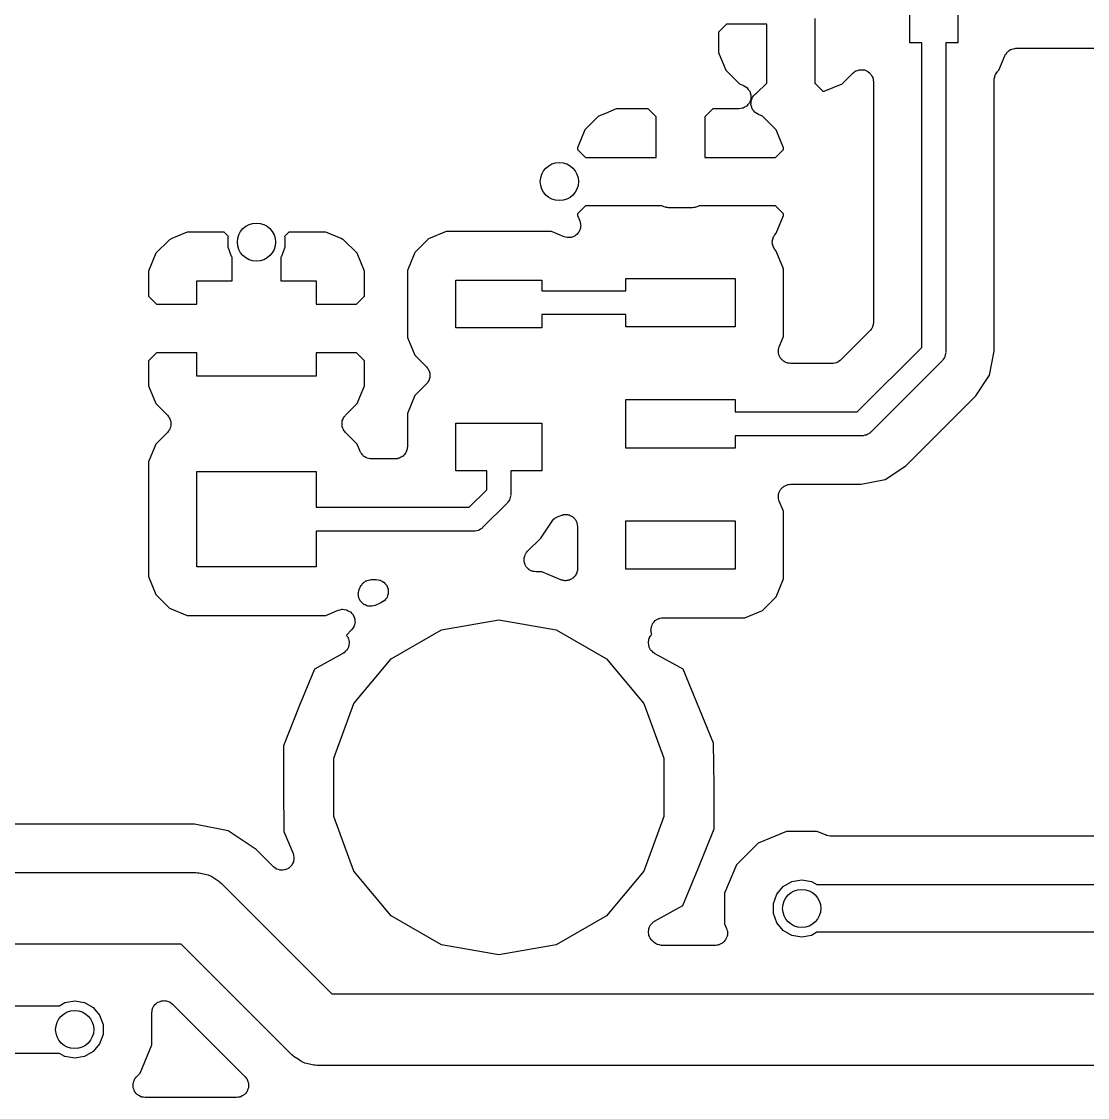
# Model space of a CAD drawing. Extents: x 99.6 to 135.3, y -116.3 to -28.5.
# Drawn here: x 116.28 to 127.46, y -112.47 to -101.19 of the extents above; entities that cross this region are included whole.
import ezdxf

# ---------------------------------------------------------------- set-up
doc = ezdxf.new("R2010")
doc.units = 0
doc.header["$MEASUREMENT"] = 0
doc.layers.add('BLACK', color=7, linetype='CONTINUOUS')

msp = doc.modelspace()

# ---------------------------------------------------------------- linework, layer by layer
at = {"layer": 'Black'}
for p, q in [((126.095, -100.515), (126.095, -101.415)), ((125.595, -101.415), (125.595, -100.692)), ((124.597, -101.161), (124.597, -101.839)), ((123.671, -101.219), (123.587, -101.303)), ((124.093, -101.219), (123.671, -101.219)), ((124.093, -101.839), (124.093, -101.219)), ((123.587, -101.303), (123.587, -101.516)), ((123.587, -101.516), (123.664, -101.703)), ((125.72, -101.415), (125.595, -101.415)), ((125.72, -104.608), (125.72, -101.415)), ((126.095, -101.415), (125.97, -101.415)), ((125.97, -101.415), (125.97, -104.66)), ((126.605, -101.526), (126.612, -101.514)), ((126.612, -101.514), (126.619, -101.509)), ((126.619, -101.509), (126.624, -101.503)), ((126.624, -101.503), (126.636, -101.496)), ((126.636, -101.496), (126.647, -101.487)), ((126.647, -101.487), (126.655, -101.485)), ((126.655, -101.485), (126.662, -101.481)), ((126.662, -101.481), (126.676, -101.478)), ((126.676, -101.478), (126.689, -101.474)), ((126.689, -101.474), (126.697, -101.474)), ((126.697, -101.474), (126.706, -101.473)), ((126.706, -101.473), (129.26, -101.473)), ((126.526, -101.703), (126.588, -101.551)), ((126.588, -101.551), (126.593, -101.544)), ((126.593, -101.544), (126.596, -101.536)), ((126.596, -101.536), (126.605, -101.526)), ((123.664, -101.703), (123.682, -101.721)), ((123.682, -101.721), (123.682, -101.721)), ((123.682, -101.721), (123.746, -101.784)), ((124.883, -101.846), (124.995, -101.733)), ((124.995, -101.733), (125.009, -101.724)), ((125.009, -101.724), (125.021, -101.713)), ((125.021, -101.713), (125.027, -101.711)), ((125.027, -101.711), (125.031, -101.708)), ((125.031, -101.708), (125.047, -101.704)), ((125.047, -101.704), (125.063, -101.698)), ((125.063, -101.698), (125.069, -101.698)), ((125.069, -101.698), (125.074, -101.697)), ((125.074, -101.697), (125.09, -101.698)), ((125.09, -101.698), (125.107, -101.698)), ((125.107, -101.698), (125.112, -101.7)), ((125.112, -101.7), (125.118, -101.7)), ((125.118, -101.7), (125.133, -101.707)), ((125.133, -101.707), (125.148, -101.713)), ((125.148, -101.713), (125.153, -101.717)), ((125.153, -101.717), (125.158, -101.719)), ((125.158, -101.719), (125.17, -101.731)), ((125.17, -101.731), (125.182, -101.741)), ((125.182, -101.741), (125.185, -101.746)), ((126.49, -101.749), (126.499, -101.736)), ((126.499, -101.736), (126.508, -101.721)), ((126.508, -101.721), (126.512, -101.718)), ((126.512, -101.718), (126.515, -101.713)), ((126.515, -101.713), (126.526, -101.703)), ((123.746, -101.784), (123.807, -101.846)), ((123.807, -101.846), (123.807, -101.846)), ((123.807, -101.846), (123.807, -101.846)), ((123.807, -101.846), (123.851, -101.864)), ((123.988, -101.943), (124.093, -101.839)), ((124.597, -101.839), (124.681, -101.923)), ((124.696, -101.923), (124.883, -101.846)), ((125.185, -101.746), (125.189, -101.75)), ((125.189, -101.75), (125.196, -101.765)), ((125.196, -101.765), (125.204, -101.78)), ((125.204, -101.78), (125.205, -101.785)), ((125.205, -101.785), (125.208, -101.79)), ((125.208, -101.79), (125.209, -101.807)), ((125.209, -101.807), (125.212, -101.823)), ((125.212, -101.823), (125.212, -104.345)), ((126.478, -101.792), (126.483, -101.776)), ((126.479, -101.798), (126.478, -101.792)), ((126.478, -101.803), (126.479, -101.798)), ((126.478, -104.647), (126.478, -101.803)), ((126.483, -101.776), (126.486, -101.76)), ((126.486, -101.76), (126.488, -101.755)), ((126.488, -101.755), (126.49, -101.749)), ((123.851, -101.864), (123.867, -101.874)), ((123.867, -101.874), (123.867, -101.874)), ((123.867, -101.874), (123.884, -101.884)), ((123.884, -101.884), (123.886, -101.886)), ((123.886, -101.886), (123.886, -101.886)), ((123.886, -101.886), (123.888, -101.887)), ((123.888, -101.887), (123.9, -101.903)), ((123.9, -101.903), (123.912, -101.917)), ((123.912, -101.917), (123.913, -101.92)), ((123.913, -101.92), (123.913, -101.92)), ((123.913, -101.92), (123.915, -101.922)), ((123.915, -101.922), (123.921, -101.941)), ((123.921, -101.941), (123.927, -101.959)), ((123.927, -101.959), (123.927, -101.962)), ((123.927, -101.962), (123.928, -101.964)), ((123.928, -101.964), (123.927, -101.984)), ((123.928, -101.964), (123.928, -101.964)), ((123.947, -101.982), (123.96, -101.968)), ((123.96, -101.968), (123.973, -101.953)), ((123.973, -101.953), (123.975, -101.951)), ((123.975, -101.951), (123.977, -101.949)), ((123.977, -101.949), (123.988, -101.943)), ((124.681, -101.923), (124.696, -101.923)), ((123.879, -102.082), (123.862, -102.091)), ((123.881, -102.08), (123.879, -102.082)), ((123.879, -102.082), (123.879, -102.082)), ((123.884, -102.078), (123.881, -102.08)), ((123.881, -102.08), (123.881, -102.08)), ((123.896, -102.063), (123.884, -102.078)), ((123.884, -102.078), (123.884, -102.078)), ((123.909, -102.049), (123.896, -102.063)), ((123.91, -102.047), (123.909, -102.049)), ((123.909, -102.049), (123.909, -102.049)), ((123.912, -102.044), (123.91, -102.047)), ((123.91, -102.047), (123.91, -102.047)), ((123.919, -102.026), (123.912, -102.044)), ((123.912, -102.044), (123.912, -102.044)), ((123.926, -102.008), (123.919, -102.026)), ((123.919, -102.026), (123.919, -102.026)), ((123.927, -102.003), (123.926, -102.006)), ((123.926, -102.006), (123.926, -102.008)), ((123.926, -102.008), (123.926, -102.008)), ((123.927, -101.984), (123.927, -102.003)), ((123.927, -102.003), (123.927, -102.003)), ((123.928, -102.067), (123.929, -102.047)), ((123.929, -102.069), (123.928, -102.067)), ((123.929, -102.028), (123.93, -102.025)), ((123.929, -102.047), (123.929, -102.028)), ((123.929, -102.072), (123.929, -102.069)), ((123.936, -102.09), (123.929, -102.072)), ((123.93, -102.023), (123.938, -102.005)), ((123.93, -102.025), (123.93, -102.023)), ((123.938, -102.005), (123.944, -101.986)), ((123.944, -101.986), (123.946, -101.984)), ((123.946, -101.984), (123.947, -101.982)), ((122.331, -102.185), (122.188, -102.328)), ((122.403, -102.155), (122.331, -102.185)), ((122.517, -102.108), (122.403, -102.155)), ((122.403, -102.155), (122.403, -102.155)), ((122.852, -102.108), (122.517, -102.108)), ((122.936, -102.192), (122.852, -102.108)), ((122.936, -102.616), (122.936, -102.192)), ((123.528, -102.108), (123.444, -102.192)), ((123.444, -102.192), (123.444, -102.616)), ((123.802, -102.108), (123.528, -102.108)), ((123.821, -102.105), (123.802, -102.108)), ((123.84, -102.102), (123.821, -102.105)), ((123.821, -102.105), (123.821, -102.105)), ((123.821, -102.105), (123.821, -102.105)), ((123.843, -102.101), (123.84, -102.102)), ((123.84, -102.102), (123.84, -102.102)), ((123.846, -102.1), (123.843, -102.101)), ((123.843, -102.101), (123.843, -102.101)), ((123.862, -102.091), (123.846, -102.1)), ((123.846, -102.1), (123.846, -102.1)), ((123.862, -102.091), (123.862, -102.091)), ((123.942, -102.109), (123.936, -102.09)), ((123.943, -102.111), (123.942, -102.109)), ((123.944, -102.114), (123.943, -102.111)), ((123.957, -102.128), (123.944, -102.114)), ((123.969, -102.144), (123.957, -102.128)), ((123.971, -102.145), (123.969, -102.144)), ((123.973, -102.147), (123.971, -102.145)), ((123.989, -102.157), (123.973, -102.147)), ((124.006, -102.167), (123.989, -102.157)), ((124.049, -102.185), (124.006, -102.167)), ((124.192, -102.328), (124.049, -102.185)), ((122.188, -102.328), (122.11, -102.515)), ((124.269, -102.515), (124.192, -102.328)), ((122.11, -102.515), (122.11, -102.532)), ((122.11, -102.532), (122.195, -102.616)), ((124.185, -102.616), (124.269, -102.532)), ((124.269, -102.532), (124.269, -102.515)), ((122.195, -102.616), (122.936, -102.616)), ((123.444, -102.616), (124.185, -102.616)), ((122.195, -103.124), (122.11, -103.208)), ((122.11, -103.208), (122.11, -103.225)), ((122.996, -103.124), (122.195, -103.124)), ((122.999, -103.127), (122.996, -103.124)), ((123.01, -103.131), (122.999, -103.127)), ((123.02, -103.136), (123.01, -103.131)), ((123.031, -103.138), (123.02, -103.136)), ((123.041, -103.142), (123.031, -103.138)), ((123.052, -103.142), (123.041, -103.142)), ((123.063, -103.144), (123.052, -103.142)), ((123.317, -103.144), (123.063, -103.144)), ((123.328, -103.142), (123.317, -103.144)), ((123.339, -103.142), (123.328, -103.142)), ((123.349, -103.138), (123.339, -103.142)), ((123.36, -103.136), (123.349, -103.138)), ((123.37, -103.131), (123.36, -103.136)), ((123.38, -103.127), (123.37, -103.131)), ((123.384, -103.124), (123.38, -103.127)), ((124.185, -103.124), (123.384, -103.124)), ((124.269, -103.208), (124.185, -103.124)), ((124.269, -103.225), (124.269, -103.208)), ((122.11, -103.225), (122.134, -103.283)), ((122.134, -103.283), (122.138, -103.299)), ((122.138, -103.299), (122.143, -103.315)), ((122.143, -103.315), (122.143, -103.321)), ((122.143, -103.321), (122.144, -103.326)), ((124.192, -103.412), (124.269, -103.225)), ((118.019, -103.402), (117.859, -103.468)), ((118.407, -103.402), (118.019, -103.402)), ((118.451, -103.446), (118.407, -103.402)), ((119.083, -103.402), (119.039, -103.446)), ((119.471, -103.402), (119.083, -103.402)), ((119.632, -103.468), (119.471, -103.402)), ((120.734, -103.394), (120.547, -103.471)), ((121.836, -103.394), (120.734, -103.394)), ((121.969, -103.449), (121.836, -103.394)), ((122.09, -103.435), (122.085, -103.439)), ((122.094, -103.432), (122.09, -103.435)), ((122.106, -103.42), (122.094, -103.432)), ((122.118, -103.409), (122.106, -103.42)), ((122.12, -103.404), (122.118, -103.409)), ((122.124, -103.4), (122.12, -103.404)), ((122.131, -103.384), (122.124, -103.4)), ((122.138, -103.37), (122.131, -103.384)), ((122.139, -103.364), (122.138, -103.37)), ((122.141, -103.359), (122.139, -103.364)), ((122.142, -103.342), (122.141, -103.359)), ((122.144, -103.326), (122.142, -103.342)), ((124.17, -103.442), (124.174, -103.432)), ((124.174, -103.432), (124.182, -103.424)), ((124.182, -103.424), (124.189, -103.415)), ((124.189, -103.415), (124.192, -103.412)), ((124.192, -103.412), (124.192, -103.412)), ((124.192, -103.412), (124.192, -103.412)), ((117.832, -103.479), (117.689, -103.622)), ((117.859, -103.468), (117.832, -103.479)), ((117.832, -103.479), (117.832, -103.479)), ((117.832, -103.479), (117.832, -103.479)), ((118.448, -103.453), (118.451, -103.446)), ((118.448, -103.557), (118.448, -103.453)), ((119.039, -103.446), (119.042, -103.453)), ((119.042, -103.453), (119.042, -103.557)), ((119.651, -103.477), (119.632, -103.468)), ((119.658, -103.479), (119.651, -103.477)), ((119.801, -103.622), (119.658, -103.479)), ((120.547, -103.471), (120.404, -103.614)), ((121.985, -103.452), (121.969, -103.449)), ((122.001, -103.457), (121.985, -103.452)), ((122.006, -103.457), (122.001, -103.457)), ((122.012, -103.458), (122.006, -103.457)), ((122.028, -103.456), (122.012, -103.458)), ((122.045, -103.456), (122.028, -103.456)), ((122.05, -103.453), (122.045, -103.456)), ((122.055, -103.453), (122.05, -103.453)), ((122.07, -103.445), (122.055, -103.453)), ((122.085, -103.439), (122.07, -103.445)), ((124.152, -103.494), (124.155, -103.483)), ((124.153, -103.505), (124.152, -103.494)), ((124.152, -103.494), (124.152, -103.494)), ((124.152, -103.516), (124.153, -103.505)), ((124.155, -103.527), (124.152, -103.516)), ((124.153, -103.505), (124.153, -103.505)), ((124.155, -103.483), (124.156, -103.472)), ((124.155, -103.483), (124.155, -103.483)), ((124.156, -103.538), (124.155, -103.527)), ((124.155, -103.527), (124.155, -103.527)), ((124.156, -103.472), (124.161, -103.462)), ((124.161, -103.548), (124.156, -103.538)), ((124.156, -103.538), (124.156, -103.538)), ((124.156, -103.538), (124.156, -103.538)), ((124.161, -103.46), (124.163, -103.451)), ((124.161, -103.462), (124.161, -103.46)), ((124.163, -103.559), (124.161, -103.548)), ((124.161, -103.548), (124.161, -103.548)), ((124.163, -103.451), (124.17, -103.442)), ((124.163, -103.451), (124.163, -103.451)), ((124.163, -103.451), (124.163, -103.451)), ((124.17, -103.442), (124.17, -103.442)), ((117.689, -103.622), (117.612, -103.809)), ((117.689, -103.622), (117.689, -103.622)), ((118.484, -103.656), (118.448, -103.557)), ((118.491, -103.664), (118.484, -103.656)), ((119.006, -103.656), (118.999, -103.664)), ((119.042, -103.557), (119.006, -103.656)), ((119.878, -103.809), (119.801, -103.622)), ((120.404, -103.614), (120.327, -103.801)), ((124.17, -103.568), (124.163, -103.559)), ((124.174, -103.578), (124.17, -103.568)), ((124.17, -103.568), (124.17, -103.568)), ((124.182, -103.586), (124.174, -103.578)), ((124.174, -103.578), (124.174, -103.578)), ((124.174, -103.578), (124.174, -103.578)), ((124.189, -103.595), (124.182, -103.586)), ((124.192, -103.598), (124.189, -103.595)), ((124.269, -103.785), (124.192, -103.598)), ((118.491, -103.91), (118.491, -103.664)), ((118.999, -103.664), (118.999, -103.91)), ((117.612, -103.809), (117.612, -104.072)), ((119.878, -104.072), (119.878, -103.809)), ((120.327, -103.801), (120.327, -104.503)), ((122.618, -104.015), (122.618, -103.886)), ((122.618, -103.886), (123.761, -103.886)), ((123.761, -103.886), (123.761, -104.394)), ((124.269, -104.495), (124.269, -103.785)), ((118.12, -104.156), (118.12, -103.91)), ((118.12, -103.91), (118.491, -103.91)), ((118.999, -103.91), (119.37, -103.91)), ((119.37, -103.91), (119.37, -104.156)), ((120.835, -104.402), (120.835, -103.902)), ((120.835, -103.902), (121.735, -103.902)), ((121.735, -103.902), (121.735, -104.015)), ((117.612, -104.072), (117.696, -104.156)), ((119.794, -104.156), (119.878, -104.072)), ((121.735, -104.015), (122.618, -104.015)), ((117.696, -104.156), (118.12, -104.156)), ((119.37, -104.156), (119.794, -104.156)), ((122.618, -104.265), (121.735, -104.265)), ((121.735, -104.265), (121.735, -104.402)), ((122.618, -104.394), (122.618, -104.265)), ((121.735, -104.402), (120.835, -104.402)), ((123.761, -104.394), (122.618, -104.394)), ((125.175, -104.435), (124.87, -104.74)), ((125.178, -104.43), (125.175, -104.435)), ((125.182, -104.427), (125.178, -104.43)), ((125.188, -104.417), (125.182, -104.427)), ((125.195, -104.409), (125.188, -104.417)), ((125.197, -104.403), (125.195, -104.409)), ((125.2, -104.399), (125.197, -104.403)), ((125.202, -104.393), (125.2, -104.399)), ((125.204, -104.389), (125.202, -104.393)), ((125.206, -104.378), (125.204, -104.389)), ((125.21, -104.367), (125.206, -104.378)), ((125.212, -104.356), (125.21, -104.362)), ((125.21, -104.362), (125.21, -104.367)), ((125.212, -104.345), (125.211, -104.351)), ((125.211, -104.351), (125.212, -104.356)), ((120.327, -104.503), (120.404, -104.69)), ((124.225, -104.601), (124.269, -104.495)), ((117.696, -104.664), (117.612, -104.748)), ((118.12, -104.664), (117.696, -104.664)), ((118.12, -104.91), (118.12, -104.664)), ((119.37, -104.664), (119.37, -104.91)), ((119.794, -104.664), (119.37, -104.664)), ((119.878, -104.748), (119.794, -104.664)), ((124.216, -104.644), (124.218, -104.636)), ((124.218, -104.658), (124.216, -104.644)), ((124.218, -104.628), (124.222, -104.615)), ((124.218, -104.636), (124.218, -104.628)), ((124.218, -104.672), (124.218, -104.658)), ((124.221, -104.68), (124.218, -104.672)), ((124.222, -104.615), (124.225, -104.601)), ((125.043, -105.285), (125.72, -104.608)), ((125.97, -104.671), (125.965, -104.687)), ((125.97, -104.66), (125.969, -104.665)), ((125.969, -104.665), (125.97, -104.671)), ((126.428, -104.901), (126.478, -104.647)), ((117.612, -104.748), (117.612, -105.011)), ((119.878, -105.011), (119.878, -104.748)), ((120.404, -104.69), (120.527, -104.812)), ((124.222, -104.688), (124.221, -104.68)), ((124.228, -104.7), (124.222, -104.688)), ((124.233, -104.713), (124.228, -104.7)), ((124.238, -104.72), (124.233, -104.713)), ((124.242, -104.727), (124.238, -104.72)), ((124.252, -104.737), (124.242, -104.727)), ((124.261, -104.747), (124.252, -104.737)), ((124.268, -104.751), (124.261, -104.747)), ((124.275, -104.757), (124.268, -104.751)), ((124.287, -104.762), (124.275, -104.757)), ((124.299, -104.769), (124.287, -104.762)), ((124.308, -104.771), (124.299, -104.769)), ((124.315, -104.774), (124.308, -104.771)), ((124.329, -104.775), (124.315, -104.774)), ((124.343, -104.777), (124.329, -104.775)), ((124.78, -104.777), (124.343, -104.777)), ((124.786, -104.776), (124.78, -104.777)), ((124.791, -104.777), (124.786, -104.776)), ((124.807, -104.772), (124.791, -104.777)), ((124.824, -104.769), (124.807, -104.772)), ((124.828, -104.767), (124.824, -104.769)), ((124.834, -104.765), (124.828, -104.767)), ((124.847, -104.756), (124.834, -104.765)), ((124.862, -104.747), (124.847, -104.756)), ((124.865, -104.743), (124.862, -104.747)), ((124.87, -104.74), (124.865, -104.743)), ((125.933, -104.748), (125.183, -105.498)), ((125.937, -104.744), (125.933, -104.748)), ((125.941, -104.74), (125.937, -104.744)), ((125.949, -104.726), (125.941, -104.74)), ((125.958, -104.713), (125.949, -104.726)), ((125.96, -104.708), (125.958, -104.713)), ((125.962, -104.703), (125.96, -104.708)), ((125.965, -104.687), (125.962, -104.703)), ((120.527, -104.812), (120.533, -104.821)), ((120.533, -104.821), (120.541, -104.829)), ((120.541, -104.829), (120.546, -104.839)), ((120.546, -104.839), (120.552, -104.848)), ((120.552, -104.848), (120.555, -104.859)), ((120.555, -104.859), (120.56, -104.869)), ((120.56, -104.869), (120.561, -104.88)), ((120.561, -104.88), (120.563, -104.891)), ((120.563, -104.891), (120.563, -104.902)), ((120.563, -104.902), (120.563, -104.913)), ((126.284, -105.116), (126.428, -104.901)), ((117.612, -105.011), (117.689, -105.198)), ((119.37, -104.91), (118.12, -104.91)), ((119.801, -105.198), (119.878, -105.011)), ((120.527, -104.992), (120.404, -105.114)), ((120.533, -104.983), (120.527, -104.992)), ((120.541, -104.975), (120.533, -104.983)), ((120.546, -104.965), (120.541, -104.975)), ((120.552, -104.956), (120.546, -104.965)), ((120.555, -104.945), (120.552, -104.956)), ((120.56, -104.935), (120.555, -104.945)), ((120.561, -104.924), (120.56, -104.935)), ((120.563, -104.913), (120.561, -104.924)), ((120.404, -105.114), (120.327, -105.301)), ((125.551, -105.849), (126.284, -105.116)), ((117.689, -105.198), (117.812, -105.32)), ((119.678, -105.32), (119.801, -105.198)), ((119.801, -105.198), (119.801, -105.198)), ((119.801, -105.198), (119.801, -105.198)), ((122.618, -105.664), (122.618, -105.156)), ((122.618, -105.156), (123.761, -105.156)), ((123.761, -105.156), (123.761, -105.285)), ((117.812, -105.32), (117.818, -105.329)), ((117.818, -105.329), (117.826, -105.337)), ((117.826, -105.337), (117.831, -105.347)), ((117.831, -105.347), (117.837, -105.356)), ((119.653, -105.356), (119.659, -105.347)), ((119.659, -105.347), (119.664, -105.337)), ((119.659, -105.347), (119.659, -105.347)), ((119.659, -105.347), (119.659, -105.347)), ((119.664, -105.337), (119.672, -105.329)), ((119.672, -105.329), (119.674, -105.327)), ((119.672, -105.329), (119.672, -105.329)), ((119.672, -105.329), (119.672, -105.329)), ((119.674, -105.327), (119.678, -105.32)), ((120.327, -105.301), (120.327, -105.65)), ((123.761, -105.285), (125.043, -105.285)), ((117.837, -105.464), (117.831, -105.473)), ((117.837, -105.356), (117.84, -105.367)), ((117.84, -105.453), (117.837, -105.464)), ((117.84, -105.367), (117.845, -105.377)), ((117.845, -105.443), (117.84, -105.453)), ((117.845, -105.377), (117.846, -105.388)), ((117.846, -105.432), (117.845, -105.443)), ((117.846, -105.388), (117.848, -105.399)), ((117.848, -105.421), (117.846, -105.432)), ((117.848, -105.399), (117.848, -105.41)), ((117.848, -105.41), (117.848, -105.421)), ((119.642, -105.399), (119.644, -105.388)), ((119.642, -105.407), (119.642, -105.399)), ((119.642, -105.399), (119.642, -105.399)), ((119.642, -105.41), (119.642, -105.407)), ((119.642, -105.421), (119.642, -105.41)), ((119.642, -105.41), (119.642, -105.41)), ((119.644, -105.432), (119.642, -105.421)), ((119.642, -105.421), (119.642, -105.421)), ((119.644, -105.388), (119.645, -105.377)), ((119.644, -105.388), (119.644, -105.388)), ((119.645, -105.443), (119.644, -105.432)), ((119.644, -105.432), (119.644, -105.432)), ((119.645, -105.377), (119.65, -105.367)), ((119.65, -105.453), (119.645, -105.443)), ((119.645, -105.443), (119.645, -105.443)), ((119.65, -105.367), (119.653, -105.356)), ((119.65, -105.367), (119.65, -105.367)), ((119.653, -105.464), (119.65, -105.453)), ((119.65, -105.453), (119.65, -105.453)), ((119.65, -105.453), (119.65, -105.453)), ((119.657, -105.47), (119.653, -105.464)), ((119.653, -105.464), (119.653, -105.464)), ((120.835, -105.902), (120.835, -105.402)), ((120.835, -105.402), (121.735, -105.402)), ((121.735, -105.402), (121.735, -105.902)), ((117.812, -105.5), (117.689, -105.622)), ((117.818, -105.491), (117.812, -105.5)), ((117.826, -105.483), (117.818, -105.491)), ((117.831, -105.473), (117.826, -105.483)), ((119.659, -105.473), (119.657, -105.47)), ((119.664, -105.483), (119.659, -105.473)), ((119.672, -105.491), (119.664, -105.483)), ((119.664, -105.483), (119.664, -105.483)), ((119.678, -105.5), (119.672, -105.491)), ((119.801, -105.622), (119.678, -105.5)), ((125.095, -105.535), (123.761, -105.535)), ((123.761, -105.535), (123.761, -105.664)), ((125.1, -105.534), (125.095, -105.535)), ((125.106, -105.535), (125.1, -105.534)), ((125.122, -105.53), (125.106, -105.535)), ((125.138, -105.527), (125.122, -105.53)), ((125.143, -105.525), (125.138, -105.527)), ((125.148, -105.523), (125.143, -105.525)), ((125.161, -105.514), (125.148, -105.523)), ((125.175, -105.506), (125.161, -105.514)), ((125.179, -105.502), (125.175, -105.506)), ((125.183, -105.498), (125.179, -105.502)), ((117.689, -105.622), (117.612, -105.809)), ((119.832, -105.699), (119.801, -105.622)), ((120.319, -105.693), (120.314, -105.703)), ((120.321, -105.682), (120.319, -105.693)), ((120.325, -105.672), (120.321, -105.682)), ((120.327, -105.65), (120.325, -105.661)), ((120.325, -105.661), (120.325, -105.672)), ((123.761, -105.664), (122.618, -105.664)), ((119.837, -105.706), (119.832, -105.699)), ((119.84, -105.713), (119.837, -105.706)), ((119.849, -105.724), (119.84, -105.713)), ((119.856, -105.736), (119.849, -105.724)), ((119.863, -105.741), (119.856, -105.736)), ((119.868, -105.747), (119.863, -105.741)), ((119.88, -105.754), (119.868, -105.747)), ((119.891, -105.763), (119.88, -105.754)), ((119.899, -105.765), (119.891, -105.763)), ((119.906, -105.769), (119.899, -105.765)), ((119.92, -105.772), (119.906, -105.769)), ((119.933, -105.776), (119.92, -105.772)), ((119.941, -105.776), (119.933, -105.776)), ((119.95, -105.777), (119.941, -105.776)), ((120.2, -105.777), (119.95, -105.777)), ((120.211, -105.775), (120.2, -105.777)), ((120.222, -105.775), (120.211, -105.775)), ((120.232, -105.771), (120.222, -105.775)), ((120.243, -105.769), (120.232, -105.771)), ((120.253, -105.764), (120.243, -105.769)), ((120.263, -105.76), (120.253, -105.764)), ((120.272, -105.753), (120.263, -105.76)), ((120.282, -105.747), (120.272, -105.753)), ((120.289, -105.739), (120.282, -105.747)), ((120.297, -105.732), (120.289, -105.739)), ((120.303, -105.722), (120.297, -105.732)), ((120.31, -105.713), (120.303, -105.722)), ((120.314, -105.703), (120.31, -105.713)), ((117.612, -105.809), (117.612, -107.011)), ((118.12, -106.91), (118.12, -105.91)), ((118.12, -105.91), (119.37, -105.91)), ((119.37, -105.91), (119.37, -106.285)), ((121.16, -105.902), (120.835, -105.902)), ((121.16, -106.1), (121.16, -105.902)), ((121.735, -105.902), (121.41, -105.902)), ((121.41, -105.902), (121.41, -106.152)), ((125.336, -105.993), (125.551, -105.849)), ((125.082, -106.043), (125.336, -105.993)), ((120.975, -106.285), (121.16, -106.1)), ((124.218, -106.148), (124.221, -106.14)), ((124.221, -106.14), (124.222, -106.132)), ((124.222, -106.132), (124.228, -106.12)), ((124.228, -106.12), (124.233, -106.106)), ((124.233, -106.106), (124.238, -106.1)), ((124.238, -106.1), (124.242, -106.093)), ((124.242, -106.093), (124.252, -106.083)), ((124.252, -106.083), (124.261, -106.073)), ((124.261, -106.073), (124.268, -106.069)), ((124.268, -106.069), (124.275, -106.063)), ((124.275, -106.063), (124.287, -106.058)), ((124.287, -106.058), (124.299, -106.051)), ((124.299, -106.051), (124.308, -106.049)), ((124.308, -106.049), (124.315, -106.046)), ((124.315, -106.046), (124.329, -106.045)), ((124.329, -106.045), (124.343, -106.043)), ((124.343, -106.043), (125.082, -106.043)), ((121.373, -106.24), (121.115, -106.498)), ((121.377, -106.236), (121.373, -106.24)), ((121.381, -106.232), (121.377, -106.236)), ((121.389, -106.218), (121.381, -106.232)), ((121.398, -106.205), (121.389, -106.218)), ((121.4, -106.2), (121.398, -106.205)), ((121.402, -106.195), (121.4, -106.2)), ((121.405, -106.179), (121.402, -106.195)), ((121.41, -106.163), (121.405, -106.179)), ((121.41, -106.152), (121.409, -106.157)), ((121.409, -106.157), (121.41, -106.163)), ((124.216, -106.176), (124.218, -106.162)), ((124.218, -106.184), (124.216, -106.176)), ((124.218, -106.162), (124.218, -106.148)), ((124.218, -106.192), (124.218, -106.184)), ((124.222, -106.205), (124.218, -106.192)), ((124.225, -106.219), (124.222, -106.205)), ((124.269, -106.325), (124.225, -106.219)), ((119.37, -106.285), (120.975, -106.285)), ((121.9, -106.384), (121.935, -106.369)), ((121.935, -106.369), (121.948, -106.366)), ((121.948, -106.366), (121.961, -106.361)), ((121.961, -106.361), (121.97, -106.361)), ((121.97, -106.361), (121.978, -106.36)), ((121.978, -106.36), (121.992, -106.361)), ((121.992, -106.361), (122.006, -106.361)), ((122.006, -106.361), (122.013, -106.364)), ((122.013, -106.364), (122.022, -106.365)), ((122.022, -106.365), (122.034, -106.372)), ((124.269, -107.035), (124.269, -106.325)), ((121.724, -106.608), (121.843, -106.43)), ((121.843, -106.43), (121.853, -106.419)), ((121.853, -106.419), (121.863, -106.407)), ((121.863, -106.407), (121.868, -106.404)), ((121.868, -106.404), (121.873, -106.399)), ((121.873, -106.399), (121.887, -106.392)), ((121.887, -106.392), (121.9, -106.384)), ((122.034, -106.372), (122.047, -106.376)), ((122.047, -106.376), (122.053, -106.382)), ((122.053, -106.382), (122.061, -106.386)), ((122.061, -106.386), (122.07, -106.396)), ((122.07, -106.396), (122.081, -106.405)), ((122.081, -106.405), (122.085, -106.412)), ((122.085, -106.412), (122.091, -106.418)), ((122.091, -106.418), (122.096, -106.431)), ((122.096, -106.431), (122.103, -106.443)), ((122.103, -106.443), (122.104, -106.451)), ((122.104, -106.451), (122.107, -106.459)), ((122.107, -106.459), (122.108, -106.473)), ((122.108, -106.473), (122.11, -106.486)), ((122.618, -106.934), (122.618, -106.426)), ((122.618, -106.426), (123.761, -106.426)), ((123.761, -106.426), (123.761, -106.934)), ((121.027, -106.535), (119.37, -106.535)), ((119.37, -106.535), (119.37, -106.91)), ((121.032, -106.534), (121.027, -106.535)), ((121.038, -106.535), (121.032, -106.534)), ((121.054, -106.53), (121.038, -106.535)), ((121.07, -106.527), (121.054, -106.53)), ((121.075, -106.525), (121.07, -106.527)), ((121.08, -106.523), (121.075, -106.525)), ((121.093, -106.514), (121.08, -106.523)), ((121.107, -106.506), (121.093, -106.514)), ((121.111, -106.502), (121.107, -106.506)), ((121.115, -106.498), (121.111, -106.502)), ((122.11, -106.486), (122.11, -106.928)), ((121.587, -106.746), (121.724, -106.608)), ((121.55, -106.824), (121.551, -106.819)), ((121.551, -106.813), (121.557, -106.798)), ((121.551, -106.819), (121.551, -106.813)), ((121.557, -106.798), (121.561, -106.782)), ((121.561, -106.782), (121.565, -106.777)), ((121.565, -106.777), (121.567, -106.772)), ((121.567, -106.772), (121.577, -106.759)), ((121.577, -106.759), (121.587, -106.746)), ((119.37, -106.91), (118.12, -106.91)), ((121.551, -106.841), (121.55, -106.824)), ((121.551, -106.857), (121.551, -106.841)), ((121.553, -106.863), (121.551, -106.857)), ((121.554, -106.868), (121.553, -106.863)), ((121.561, -106.883), (121.554, -106.868)), ((121.566, -106.899), (121.561, -106.883)), ((121.57, -106.903), (121.566, -106.899)), ((121.572, -106.908), (121.57, -106.903)), ((121.584, -106.92), (121.572, -106.908)), ((121.595, -106.933), (121.584, -106.92)), ((121.6, -106.935), (121.595, -106.933)), ((122.11, -106.928), (122.109, -106.939)), ((123.761, -106.934), (122.618, -106.934)), ((117.612, -107.011), (117.689, -107.198)), ((119.92, -107.048), (119.933, -107.044)), ((119.933, -107.044), (119.941, -107.044)), ((119.941, -107.044), (119.95, -107.043)), ((119.95, -107.043), (120.001, -107.043)), ((120.001, -107.043), (120.02, -107.046)), ((120.02, -107.046), (120.039, -107.049)), ((121.604, -106.939), (121.6, -106.935)), ((121.619, -106.946), (121.604, -106.939)), ((121.633, -106.955), (121.619, -106.946)), ((121.638, -106.956), (121.633, -106.955)), ((121.644, -106.958), (121.638, -106.956)), ((121.66, -106.959), (121.644, -106.958)), ((121.676, -106.962), (121.66, -106.959)), ((121.736, -106.962), (121.676, -106.962)), ((121.935, -107.045), (121.736, -106.962)), ((121.938, -107.046), (121.935, -107.045)), ((121.94, -107.047), (121.938, -107.046)), ((121.951, -107.049), (121.94, -107.047)), ((122.024, -107.047), (122.022, -107.049)), ((122.027, -107.047), (122.024, -107.047)), ((122.037, -107.041), (122.027, -107.047)), ((122.047, -107.038), (122.037, -107.041)), ((122.053, -107.032), (122.047, -107.038)), ((122.061, -107.028), (122.053, -107.032)), ((122.063, -107.026), (122.061, -107.028)), ((122.065, -107.025), (122.063, -107.026)), ((122.072, -107.016), (122.065, -107.025)), ((122.081, -107.009), (122.072, -107.016)), ((122.085, -107.002), (122.081, -107.009)), ((122.091, -106.996), (122.085, -107.002)), ((122.092, -106.993), (122.091, -106.996)), ((122.093, -106.991), (122.092, -106.993)), ((122.097, -106.981), (122.093, -106.991)), ((122.103, -106.971), (122.097, -106.981)), ((122.104, -106.963), (122.103, -106.971)), ((122.107, -106.955), (122.104, -106.963)), ((122.108, -106.952), (122.107, -106.955)), ((122.109, -106.95), (122.108, -106.952)), ((122.109, -106.939), (122.109, -106.95)), ((124.192, -107.222), (124.269, -107.035)), ((119.818, -107.163), (119.822, -107.147)), ((119.822, -107.147), (119.832, -107.121)), ((119.832, -107.121), (119.837, -107.114)), ((119.837, -107.114), (119.84, -107.106)), ((119.84, -107.106), (119.849, -107.096)), ((119.849, -107.096), (119.856, -107.084)), ((119.856, -107.084), (119.863, -107.079)), ((119.863, -107.079), (119.868, -107.073)), ((119.868, -107.073), (119.88, -107.066)), ((119.88, -107.066), (119.891, -107.057)), ((119.891, -107.057), (119.899, -107.055)), ((119.899, -107.055), (119.906, -107.051)), ((119.906, -107.051), (119.92, -107.048)), ((120.039, -107.049), (120.042, -107.05)), ((120.042, -107.05), (120.044, -107.051)), ((120.044, -107.051), (120.061, -107.06)), ((120.061, -107.06), (120.078, -107.069)), ((120.078, -107.069), (120.08, -107.071)), ((120.08, -107.071), (120.083, -107.073)), ((120.083, -107.073), (120.095, -107.088)), ((120.095, -107.088), (120.108, -107.102)), ((120.108, -107.102), (120.109, -107.104)), ((120.109, -107.104), (120.111, -107.106)), ((120.111, -107.106), (120.118, -107.125)), ((120.118, -107.125), (120.125, -107.143)), ((120.125, -107.143), (120.125, -107.145)), ((120.125, -107.145), (120.126, -107.148)), ((120.126, -107.148), (120.126, -107.167)), ((121.961, -107.053), (121.951, -107.049)), ((121.97, -107.053), (121.961, -107.053)), ((121.978, -107.054), (121.97, -107.053)), ((121.981, -107.054), (121.978, -107.054)), ((121.983, -107.055), (121.981, -107.054)), ((121.994, -107.053), (121.983, -107.055)), ((122.006, -107.053), (121.994, -107.053)), ((122.013, -107.05), (122.006, -107.053)), ((122.022, -107.049), (122.013, -107.05)), ((117.689, -107.198), (117.832, -107.341)), ((119.812, -107.19), (119.813, -107.185)), ((119.814, -107.206), (119.812, -107.19)), ((119.813, -107.179), (119.818, -107.163)), ((119.813, -107.185), (119.813, -107.179)), ((119.815, -107.223), (119.814, -107.206)), ((119.817, -107.228), (119.815, -107.223)), ((119.818, -107.234), (119.817, -107.228)), ((119.826, -107.248), (119.818, -107.234)), ((119.832, -107.264), (119.826, -107.248)), ((119.836, -107.268), (119.832, -107.264)), ((119.838, -107.273), (119.836, -107.268)), ((120.083, -107.267), (120.066, -107.277)), ((120.084, -107.265), (120.083, -107.267)), ((120.087, -107.264), (120.084, -107.265)), ((120.098, -107.248), (120.087, -107.264)), ((120.111, -107.233), (120.098, -107.248)), ((120.112, -107.231), (120.111, -107.233)), ((120.114, -107.229), (120.112, -107.231)), ((120.119, -107.21), (120.114, -107.229)), ((120.126, -107.192), (120.119, -107.21)), ((120.126, -107.167), (120.127, -107.187)), ((120.127, -107.187), (120.126, -107.189)), ((120.126, -107.189), (120.126, -107.192)), ((124.049, -107.365), (124.192, -107.222)), ((117.832, -107.341), (118.019, -107.418)), ((119.496, -107.408), (119.603, -107.363)), ((119.603, -107.363), (119.622, -107.359)), ((119.622, -107.359), (119.64, -107.354)), ((119.64, -107.354), (119.643, -107.354)), ((119.643, -107.354), (119.646, -107.354)), ((119.646, -107.354), (119.665, -107.356)), ((119.665, -107.356), (119.684, -107.358)), ((119.684, -107.358), (119.687, -107.359)), ((119.687, -107.359), (119.69, -107.36)), ((119.69, -107.36), (119.707, -107.369)), ((119.707, -107.369), (119.724, -107.377)), ((119.724, -107.377), (119.726, -107.379)), ((119.726, -107.379), (119.729, -107.38)), ((119.729, -107.38), (119.742, -107.394)), ((119.85, -107.284), (119.838, -107.273)), ((119.862, -107.296), (119.85, -107.284)), ((119.867, -107.299), (119.862, -107.296)), ((119.871, -107.303), (119.867, -107.299)), ((119.886, -107.309), (119.871, -107.303)), ((119.901, -107.317), (119.886, -107.309)), ((119.906, -107.317), (119.901, -107.317)), ((119.912, -107.32), (119.906, -107.317)), ((119.928, -107.32), (119.912, -107.32)), ((119.944, -107.322), (119.928, -107.32)), ((119.95, -107.321), (119.944, -107.322)), ((119.956, -107.321), (119.95, -107.321)), ((119.971, -107.317), (119.956, -107.321)), ((119.988, -107.313), (119.971, -107.317)), ((120.049, -107.287), (119.988, -107.313)), ((120.066, -107.277), (120.049, -107.287)), ((123.863, -107.442), (124.049, -107.365)), ((118.019, -107.418), (119.471, -107.418)), ((119.471, -107.418), (119.496, -107.408)), ((119.496, -107.408), (119.496, -107.408)), ((119.742, -107.394), (119.756, -107.408)), ((119.756, -107.408), (119.757, -107.41)), ((119.757, -107.41), (119.759, -107.412)), ((119.759, -107.412), (119.766, -107.43)), ((119.766, -107.43), (119.774, -107.448)), ((119.777, -107.497), (119.772, -107.516)), ((119.774, -107.448), (119.774, -107.451)), ((119.774, -107.451), (119.775, -107.453)), ((119.775, -107.453), (119.776, -107.473)), ((119.776, -107.473), (119.778, -107.492)), ((119.778, -107.492), (119.777, -107.495)), ((119.777, -107.495), (119.777, -107.497)), ((120.684, -107.569), (121.285, -107.463)), ((121.285, -107.463), (121.886, -107.569)), ((122.9, -107.501), (122.903, -107.496)), ((122.903, -107.496), (122.915, -107.484)), ((122.915, -107.484), (122.925, -107.472)), ((122.925, -107.472), (122.93, -107.469)), ((122.93, -107.469), (122.934, -107.465)), ((122.934, -107.465), (122.949, -107.458)), ((122.949, -107.458), (122.963, -107.45)), ((122.963, -107.45), (122.969, -107.449)), ((122.969, -107.449), (122.974, -107.446)), ((122.974, -107.446), (122.991, -107.445)), ((122.991, -107.445), (123.007, -107.442)), ((123.007, -107.442), (123.863, -107.442)), ((119.741, -107.571), (119.688, -107.624)), ((119.752, -107.555), (119.741, -107.571)), ((119.764, -107.539), (119.752, -107.555)), ((119.765, -107.537), (119.764, -107.539)), ((119.767, -107.535), (119.765, -107.537)), ((119.772, -107.516), (119.767, -107.535)), ((120.156, -107.874), (120.684, -107.569)), ((121.886, -107.569), (122.414, -107.874)), ((122.88, -107.58), (122.882, -107.563)), ((122.882, -107.585), (122.88, -107.58)), ((122.882, -107.547), (122.884, -107.542)), ((122.882, -107.563), (122.882, -107.547)), ((122.882, -107.591), (122.882, -107.585)), ((122.887, -107.607), (122.882, -107.591)), ((122.884, -107.536), (122.891, -107.521)), ((122.884, -107.542), (122.884, -107.536)), ((122.89, -107.615), (122.887, -107.607)), ((122.891, -107.521), (122.897, -107.505)), ((122.897, -107.505), (122.9, -107.501)), ((119.688, -107.624), (119.689, -107.625)), ((119.689, -107.625), (119.697, -107.639)), ((119.697, -107.639), (119.706, -107.651)), ((119.706, -107.651), (119.707, -107.658)), ((119.707, -107.658), (119.711, -107.664)), ((119.711, -107.664), (119.713, -107.679)), ((119.713, -107.679), (119.717, -107.694)), ((119.714, -107.723), (119.713, -107.738)), ((119.717, -107.708), (119.714, -107.723)), ((119.717, -107.694), (119.716, -107.701)), ((119.716, -107.701), (119.717, -107.708)), ((122.853, -107.694), (122.857, -107.679)), ((122.854, -107.701), (122.853, -107.694)), ((122.853, -107.708), (122.854, -107.701)), ((122.856, -107.723), (122.853, -107.708)), ((122.857, -107.738), (122.856, -107.723)), ((122.857, -107.679), (122.859, -107.664)), ((122.859, -107.664), (122.863, -107.658)), ((122.863, -107.658), (122.864, -107.651)), ((122.864, -107.651), (122.873, -107.639)), ((122.873, -107.639), (122.881, -107.625)), ((122.881, -107.625), (122.886, -107.621)), ((122.886, -107.621), (122.89, -107.615)), ((122.89, -107.615), (122.89, -107.615)), ((119.652, -107.816), (119.355, -107.98)), ((119.657, -107.812), (119.652, -107.816)), ((119.663, -107.809), (119.657, -107.812)), ((119.674, -107.798), (119.663, -107.809)), ((119.686, -107.789), (119.674, -107.798)), ((119.69, -107.783), (119.686, -107.789)), ((119.695, -107.778), (119.69, -107.783)), ((119.701, -107.764), (119.695, -107.778)), ((119.709, -107.751), (119.701, -107.764)), ((119.71, -107.744), (119.709, -107.751)), ((119.713, -107.738), (119.71, -107.744)), ((122.86, -107.744), (122.857, -107.738)), ((122.861, -107.751), (122.86, -107.744)), ((122.869, -107.764), (122.861, -107.751)), ((122.875, -107.778), (122.869, -107.764)), ((122.88, -107.783), (122.875, -107.778)), ((122.884, -107.789), (122.88, -107.783)), ((122.896, -107.798), (122.884, -107.789)), ((122.907, -107.809), (122.896, -107.798)), ((122.913, -107.812), (122.907, -107.809)), ((122.918, -107.816), (122.913, -107.812)), ((123.216, -107.981), (122.918, -107.816)), ((119.764, -108.342), (120.156, -107.874)), ((122.414, -107.874), (122.806, -108.342)), ((119.355, -107.98), (119.194, -108.368)), ((123.537, -108.758), (123.216, -107.981)), ((119.194, -108.368), (119.027, -108.785)), ((119.555, -108.915), (119.764, -108.342)), ((122.806, -108.342), (123.015, -108.915)), ((119.027, -108.785), (119.027, -109.234)), ((123.543, -109.206), (123.537, -108.758)), ((119.555, -109.525), (119.555, -108.915)), ((123.015, -108.915), (123.015, -109.525)), ((119.027, -109.234), (119.033, -109.682)), ((123.543, -109.655), (123.543, -109.206)), ((119.764, -110.098), (119.555, -109.525)), ((123.015, -109.525), (122.806, -110.098)), ((118.097, -109.607), (108.368, -109.607)), ((118.447, -109.677), (118.097, -109.607)), ((118.743, -109.874), (118.447, -109.677)), ((119.033, -109.682), (119.129, -109.915)), ((123.376, -110.072), (123.543, -109.655)), ((124.3, -109.682), (124.003, -109.805)), ((124.621, -109.682), (124.3, -109.682)), ((124.718, -109.722), (124.621, -109.682)), ((124.721, -109.723), (124.718, -109.722)), ((124.723, -109.724), (124.721, -109.723)), ((124.742, -109.728), (124.723, -109.724)), ((124.761, -109.732), (124.742, -109.728)), ((124.764, -109.732), (124.761, -109.732)), ((124.767, -109.732), (124.764, -109.732)), ((131.078, -109.732), (124.767, -109.732)), ((124.003, -109.805), (123.775, -110.032)), ((124.003, -109.805), (124.003, -109.805)), ((118.922, -110.053), (118.743, -109.874)), ((119.129, -109.915), (119.133, -109.933)), ((119.133, -109.933), (119.138, -109.952)), ((119.136, -109.977), (119.134, -109.996)), ((119.138, -109.958), (119.136, -109.977)), ((119.138, -109.952), (119.138, -109.955)), ((119.138, -109.955), (119.138, -109.958)), ((118.937, -110.064), (118.922, -110.053)), ((118.953, -110.076), (118.937, -110.064)), ((118.955, -110.077), (118.953, -110.076)), ((118.958, -110.078), (118.955, -110.077)), ((118.976, -110.083), (118.958, -110.078)), ((118.995, -110.089), (118.976, -110.083)), ((118.998, -110.089), (118.995, -110.089)), ((119, -110.09), (118.998, -110.089)), ((119.02, -110.088), (119, -110.09)), ((119.039, -110.087), (119.02, -110.088)), ((119.041, -110.086), (119.039, -110.087)), ((119.044, -110.086), (119.041, -110.086)), ((119.062, -110.078), (119.044, -110.086)), ((119.08, -110.07), (119.062, -110.078)), ((119.082, -110.068), (119.08, -110.07)), ((119.084, -110.067), (119.082, -110.068)), ((119.098, -110.054), (119.084, -110.067)), ((119.112, -110.041), (119.098, -110.054)), ((119.113, -110.038), (119.112, -110.041)), ((119.116, -110.036), (119.113, -110.038)), ((119.124, -110.018), (119.116, -110.036)), ((119.133, -110.001), (119.124, -110.018)), ((119.134, -109.996), (119.133, -109.999)), ((119.133, -109.999), (119.133, -110.001)), ((123.215, -110.46), (123.376, -110.072)), ((123.775, -110.032), (123.652, -110.329)), ((123.775, -110.032), (123.775, -110.032)), ((108.105, -110.115), (118.11, -110.115)), ((118.11, -110.115), (118.126, -110.118)), ((118.126, -110.118), (118.143, -110.116)), ((118.143, -110.116), (118.19, -110.129)), ((118.19, -110.129), (118.238, -110.138)), ((118.238, -110.138), (118.253, -110.146)), ((118.253, -110.146), (118.268, -110.15)), ((118.268, -110.15), (118.309, -110.178)), ((118.309, -110.178), (118.351, -110.203)), ((118.351, -110.203), (118.362, -110.215)), ((120.156, -110.566), (119.764, -110.098)), ((122.806, -110.098), (122.414, -110.566)), ((124.357, -110.207), (124.46, -110.189)), ((124.46, -110.189), (124.563, -110.207)), ((118.362, -110.215), (118.375, -110.225)), ((118.375, -110.225), (119.535, -111.385)), ((124.199, -110.339), (124.266, -110.259)), ((124.266, -110.259), (124.357, -110.207)), ((124.563, -110.207), (124.62, -110.24)), ((124.62, -110.24), (131.341, -110.24)), ((123.652, -110.329), (123.652, -110.65)), ((124.163, -110.438), (124.199, -110.339)), ((122.918, -110.624), (123.215, -110.46)), ((124.163, -110.542), (124.163, -110.438)), ((124.199, -110.641), (124.163, -110.542)), ((120.684, -110.871), (120.156, -110.566)), ((122.414, -110.566), (121.886, -110.871)), ((122.88, -110.657), (122.884, -110.651)), ((122.884, -110.651), (122.896, -110.642)), ((122.896, -110.642), (122.907, -110.631)), ((122.907, -110.631), (122.913, -110.628)), ((122.913, -110.628), (122.918, -110.624)), ((123.652, -110.65), (123.673, -110.702)), ((124.266, -110.721), (124.199, -110.641)), ((122.853, -110.732), (122.856, -110.717)), ((122.854, -110.739), (122.853, -110.732)), ((122.853, -110.746), (122.854, -110.739)), ((122.857, -110.761), (122.853, -110.746)), ((122.856, -110.717), (122.857, -110.702)), ((122.857, -110.702), (122.86, -110.696)), ((122.859, -110.776), (122.857, -110.761)), ((122.86, -110.696), (122.861, -110.689)), ((122.861, -110.689), (122.869, -110.676)), ((122.869, -110.676), (122.875, -110.662)), ((122.875, -110.662), (122.88, -110.657)), ((123.673, -110.702), (123.676, -110.715)), ((123.676, -110.715), (123.681, -110.728)), ((123.681, -110.728), (123.681, -110.736)), ((123.681, -110.736), (123.683, -110.745)), ((123.683, -110.745), (123.681, -110.758)), ((123.681, -110.758), (123.681, -110.772)), ((124.357, -110.773), (124.266, -110.721)), ((124.62, -110.74), (124.563, -110.773)), ((131.445, -110.74), (124.62, -110.74)), ((117.955, -110.865), (107.95, -110.865)), ((119.115, -112.025), (117.955, -110.865)), ((121.285, -110.977), (120.684, -110.871)), ((121.886, -110.871), (121.285, -110.977)), ((122.863, -110.782), (122.859, -110.776)), ((122.864, -110.789), (122.863, -110.782)), ((122.873, -110.801), (122.864, -110.789)), ((122.881, -110.815), (122.873, -110.801)), ((122.886, -110.819), (122.881, -110.815)), ((122.89, -110.825), (122.886, -110.819)), ((122.905, -110.84), (122.89, -110.825)), ((122.909, -110.843), (122.905, -110.84)), ((122.913, -110.847), (122.909, -110.843)), ((122.927, -110.856), (122.913, -110.847)), ((122.941, -110.865), (122.927, -110.856)), ((122.946, -110.867), (122.941, -110.865)), ((122.951, -110.869), (122.946, -110.867)), ((122.968, -110.872), (122.951, -110.869)), ((122.984, -110.877), (122.968, -110.872)), ((122.989, -110.876), (122.984, -110.877)), ((122.995, -110.877), (122.989, -110.876)), ((123.556, -110.877), (122.995, -110.877)), ((123.569, -110.875), (123.556, -110.877)), ((123.583, -110.874), (123.569, -110.875)), ((123.591, -110.871), (123.583, -110.874)), ((123.599, -110.869), (123.591, -110.871)), ((123.611, -110.862), (123.599, -110.869)), ((123.624, -110.857), (123.611, -110.862)), ((123.63, -110.851), (123.624, -110.857)), ((123.637, -110.847), (123.63, -110.851)), ((123.646, -110.837), (123.637, -110.847)), ((123.656, -110.827), (123.646, -110.837)), ((123.66, -110.82), (123.656, -110.827)), ((123.666, -110.813), (123.66, -110.82)), ((123.67, -110.801), (123.666, -110.813)), ((123.677, -110.788), (123.67, -110.801)), ((123.678, -110.78), (123.677, -110.788)), ((123.681, -110.772), (123.678, -110.78)), ((124.46, -110.791), (124.357, -110.773)), ((124.563, -110.773), (124.46, -110.791)), ((119.535, -111.385), (131.925, -111.385)), ((108.044, -111.51), (116.68, -111.51)), ((116.68, -111.51), (116.737, -111.477)), ((116.737, -111.477), (116.84, -111.459)), ((116.84, -111.459), (116.943, -111.477)), ((116.943, -111.477), (117.034, -111.529)), ((117.034, -111.529), (117.101, -111.609)), ((117.651, -111.567), (117.652, -111.551)), ((117.652, -111.551), (117.655, -111.546)), ((117.655, -111.546), (117.656, -111.54)), ((117.656, -111.54), (117.664, -111.526)), ((117.664, -111.526), (117.671, -111.511)), ((117.671, -111.511), (117.675, -111.507)), ((117.675, -111.507), (117.678, -111.502)), ((117.678, -111.502), (117.691, -111.491)), ((117.691, -111.491), (117.702, -111.479)), ((117.702, -111.479), (117.707, -111.477)), ((117.707, -111.477), (117.712, -111.473)), ((117.712, -111.473), (117.727, -111.468)), ((117.727, -111.468), (117.742, -111.461)), ((117.742, -111.461), (117.748, -111.46)), ((117.748, -111.46), (117.753, -111.458)), ((117.753, -111.458), (117.77, -111.458)), ((117.77, -111.458), (117.786, -111.457)), ((117.786, -111.457), (117.792, -111.458)), ((117.792, -111.458), (117.797, -111.458)), ((117.797, -111.458), (117.813, -111.464)), ((117.813, -111.464), (117.829, -111.468)), ((117.829, -111.468), (117.833, -111.472)), ((117.833, -111.472), (117.839, -111.474)), ((117.839, -111.474), (117.851, -111.484)), ((117.851, -111.484), (117.865, -111.494)), ((117.865, -111.494), (118.626, -112.255)), ((117.101, -111.609), (117.137, -111.708)), ((117.648, -111.583), (117.651, -111.567)), ((117.648, -111.921), (117.648, -111.583)), ((117.137, -111.708), (117.137, -111.812)), ((117.137, -111.812), (117.101, -111.911)), ((116.68, -112.01), (108.147, -112.01)), ((116.737, -112.043), (116.68, -112.01)), ((117.034, -111.991), (116.943, -112.043)), ((117.101, -111.911), (117.034, -111.991)), ((117.525, -112.218), (117.648, -111.921)), ((116.84, -112.061), (116.737, -112.043)), ((116.943, -112.043), (116.84, -112.061)), ((119.128, -112.035), (119.115, -112.025)), ((119.139, -112.047), (119.128, -112.035)), ((119.181, -112.072), (119.139, -112.047)), ((119.222, -112.1), (119.181, -112.072)), ((119.237, -112.104), (119.222, -112.1)), ((119.252, -112.112), (119.237, -112.104)), ((119.3, -112.121), (119.252, -112.112)), ((119.347, -112.134), (119.3, -112.121)), ((117.488, -112.255), (117.525, -112.218)), ((119.364, -112.132), (119.347, -112.134)), ((119.38, -112.135), (119.364, -112.132)), ((132.08, -112.135), (119.38, -112.135)), ((117.451, -112.334), (117.452, -112.328)), ((117.452, -112.35), (117.451, -112.334)), ((117.452, -112.323), (117.458, -112.307)), ((117.452, -112.328), (117.452, -112.323)), ((117.458, -112.307), (117.462, -112.291)), ((117.462, -112.291), (117.466, -112.287)), ((117.466, -112.287), (117.467, -112.281)), ((117.467, -112.281), (117.478, -112.269)), ((117.478, -112.269), (117.488, -112.255)), ((118.626, -112.255), (118.636, -112.269)), ((118.636, -112.269), (118.647, -112.281)), ((118.647, -112.281), (118.649, -112.287)), ((118.649, -112.287), (118.652, -112.291)), ((118.652, -112.291), (118.656, -112.307)), ((118.656, -112.307), (118.662, -112.323)), ((118.662, -112.323), (118.662, -112.329)), ((118.662, -112.329), (118.663, -112.334)), ((118.663, -112.334), (118.662, -112.35)), ((117.452, -112.367), (117.452, -112.35)), ((117.454, -112.372), (117.452, -112.367)), ((117.455, -112.378), (117.454, -112.372)), ((117.462, -112.393), (117.455, -112.378)), ((117.467, -112.408), (117.462, -112.393)), ((117.471, -112.413), (117.467, -112.408)), ((117.473, -112.418), (117.471, -112.413)), ((117.485, -112.43), (117.473, -112.418)), ((117.496, -112.442), (117.485, -112.43)), ((117.501, -112.445), (117.496, -112.442)), ((117.504, -112.449), (117.501, -112.445)), ((117.52, -112.456), (117.504, -112.449)), ((117.534, -112.464), (117.52, -112.456)), ((118.594, -112.456), (118.58, -112.464)), ((118.609, -112.449), (118.594, -112.456)), ((118.613, -112.445), (118.609, -112.449)), ((118.618, -112.442), (118.613, -112.445)), ((118.629, -112.43), (118.618, -112.442)), ((118.641, -112.418), (118.629, -112.43)), ((118.643, -112.413), (118.641, -112.418)), ((118.647, -112.408), (118.643, -112.413)), ((118.652, -112.393), (118.647, -112.408)), ((118.659, -112.378), (118.652, -112.393)), ((118.66, -112.372), (118.659, -112.378)), ((118.662, -112.367), (118.66, -112.372)), ((118.662, -112.35), (118.662, -112.367)), ((117.539, -112.465), (117.534, -112.464)), ((117.544, -112.468), (117.539, -112.465)), ((117.561, -112.469), (117.544, -112.468)), ((117.577, -112.472), (117.561, -112.469)), ((118.537, -112.472), (117.577, -112.472)), ((118.553, -112.469), (118.537, -112.472)), ((118.57, -112.468), (118.553, -112.469)), ((118.575, -112.465), (118.57, -112.468)), ((118.58, -112.464), (118.575, -112.465))]:
    msp.add_line(p, q, dxfattribs=at)
for centre in [(121.92, -102.87), (118.745, -103.505), (124.46, -110.49), (116.84, -111.76)]:
    msp.add_circle(centre, 0.2, dxfattribs=at)

doc.saveas('drawing.dxf')
